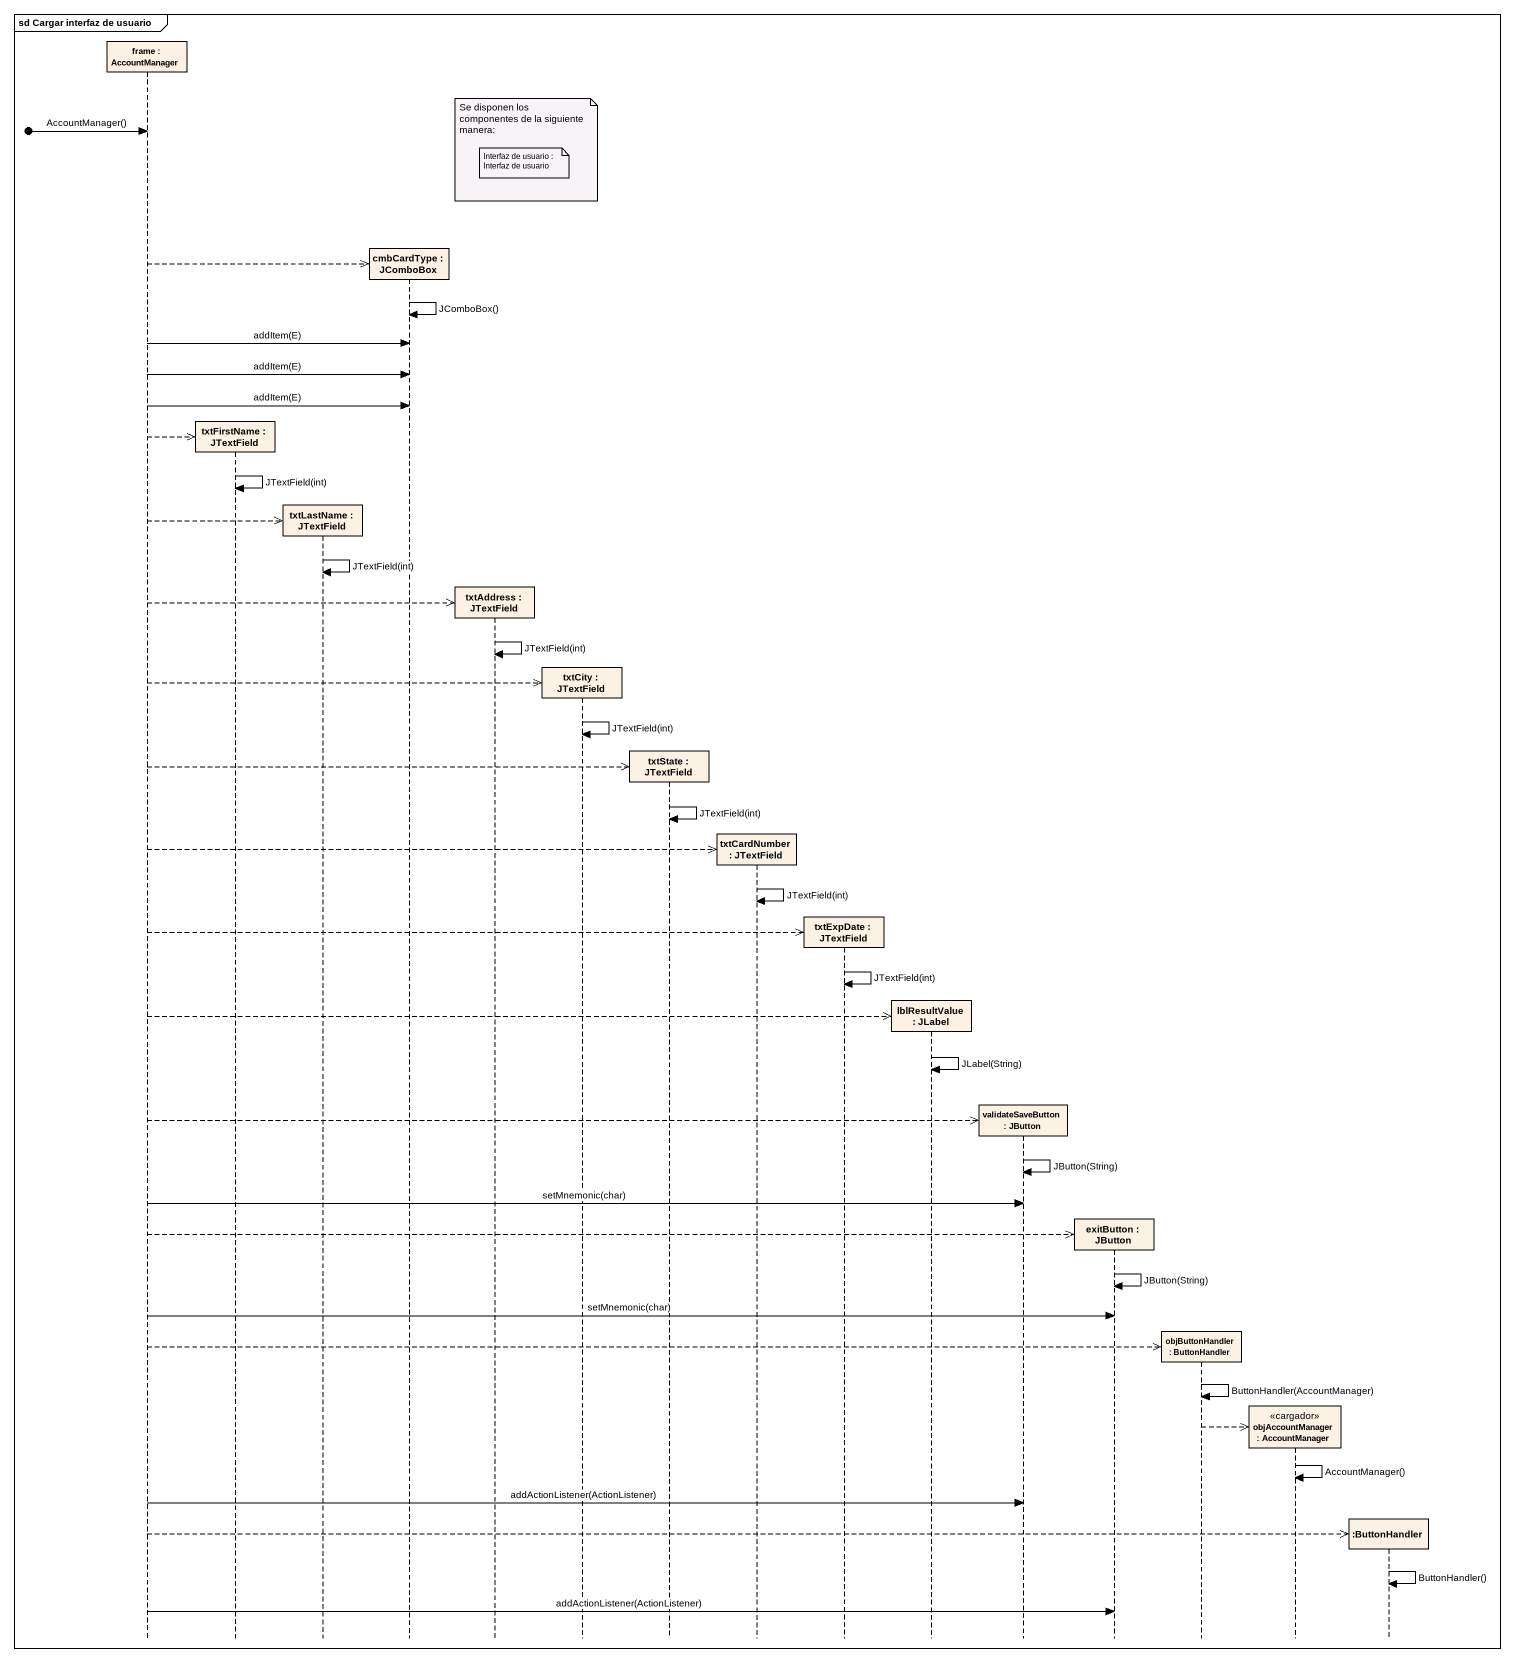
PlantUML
@startuml
mainframe sd Cargar interfaz de usuario
hide footbox
participant "frame : AccountManager" as frame_
participant "txtFirstName : JTextField" as txtFirstName
participant "txtLastName : JTextField" as txtLastName
participant "cmbCardType : JComboBox" as cmbCardType
participant "txtAddress : JTextField" as txtAddress
participant "txtCity : JTextField" as txtCity
participant "txtState : JTextField" as txtState
participant "txtCardNumber : JTextField" as txtCardNumber
participant "txtExpDate : JTextField" as txtExpDate
participant "lblResultValue : JLabel" as lblResultValue
participant "validateSaveButton : JButton" as validateSaveButton
participant "exitButton : JButton" as exitButton
participant "objButtonHandler : ButtonHandler" as objButtonHandler
participant "objAccountManager : AccountManager" as objAccountManager <<cargador>>
participant ":ButtonHandler" as ButtonHandler

[o-> frame_ : AccountManager()
note over txtAddress : Se disponen los componentes de la siguiente manera:
note over txtAddress : Interfaz de usuario : Interfaz de usuario
frame_ -->> cmbCardType **
cmbCardType -> cmbCardType : JComboBox()
frame_ -> cmbCardType : addItem(E)
frame_ -> cmbCardType : addItem(E)
frame_ -> cmbCardType : addItem(E)
frame_ -->> txtFirstName **
txtFirstName -> txtFirstName : JTextField(int)
frame_ -->> txtLastName **
txtLastName -> txtLastName : JTextField(int)
frame_ -->> txtAddress **
txtAddress -> txtAddress : JTextField(int)
frame_ -->> txtCity **
txtCity -> txtCity : JTextField(int)
frame_ -->> txtState **
txtState -> txtState : JTextField(int)
frame_ -->> txtCardNumber **
txtCardNumber -> txtCardNumber : JTextField(int)
frame_ -->> txtExpDate **
txtExpDate -> txtExpDate : JTextField(int)
frame_ -->> lblResultValue **
lblResultValue -> lblResultValue : JLabel(String)
frame_ -->> validateSaveButton **
validateSaveButton -> validateSaveButton : JButton(String)
frame_ -> validateSaveButton : setMnemonic(char)
frame_ -->> exitButton **
exitButton -> exitButton : JButton(String)
frame_ -> exitButton : setMnemonic(char)
frame_ -->> objButtonHandler **
objButtonHandler -> objButtonHandler : ButtonHandler(AccountManager)
objButtonHandler -->> objAccountManager **
objAccountManager -> objAccountManager : AccountManager()
frame_ -> validateSaveButton : addActionListener(ActionListener)
frame_ -->> ButtonHandler **
ButtonHandler -> ButtonHandler : ButtonHandler()
frame_ -> exitButton : addActionListener(ActionListener)
@enduml
